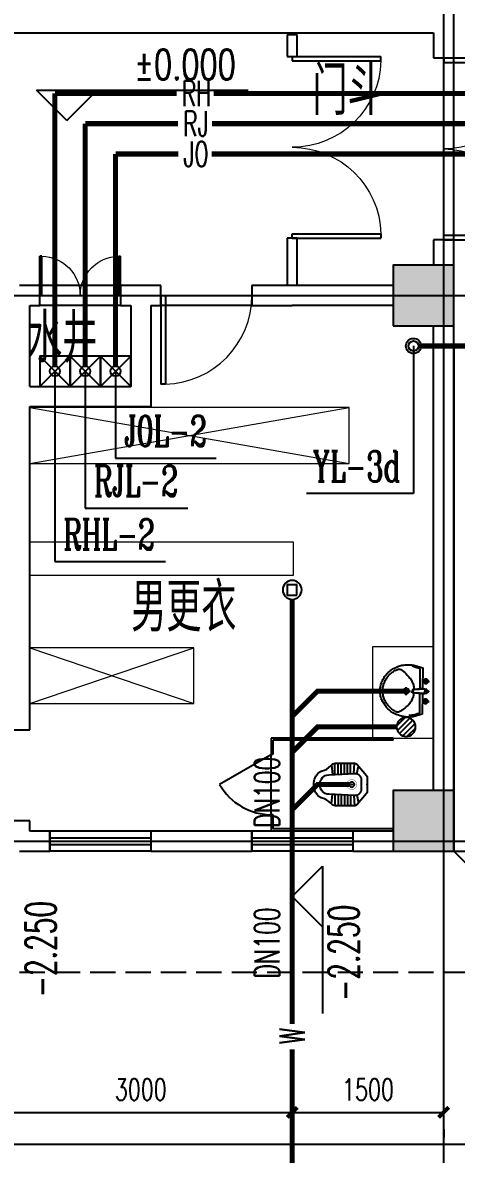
# Model space of a CAD drawing. Extents: x 817814 to 953178, y -139555 to 106956.
# Drawn here: x 908123 to 912418, y 39009 to 50209 of the extents above; entities that cross this region are included whole.
import ezdxf

# ---------------------------------------------------------------- set-up
doc = ezdxf.new("R2010")
doc.units = 0
doc.header["$LTSCALE"] = 1000
doc.header["$MEASUREMENT"] = 0
doc.linetypes.add('__DASH', pattern=[0.35, 0.25, -0.1])
doc.linetypes.add('DASH', pattern=[0.35, 0.25, -0.1])
for name, color, linetype, lineweight in [('15101', 5, 'Continuous', 18), ('E3-家具', 8, 'Continuous', 5), ('P-DOMS-PIPE', 2, 'DASH', 50), ('P-HOWS-PIPE', 5, 'Continuous', 50), ('P-HOWS-RPIP', 231, 'Continuous', 50), ('P-RAIN-PIPE', 4, 'Continuous', 50)]:
    doc.layers.add(name, color=color, linetype=linetype, lineweight=lineweight)
for name, color, linetype in [('A-Roof-Drng', 8, 'Continuous'), ('COLUMN', 2, 'Continuous'), ('DIM_ELEV', 3, 'Continuous'), ('DIM_市政自来水', 7, 'Continuous'), ('DOOR_FIRE', 4, 'Continuous'), ('DOTE', 8, 'Continuous'), ('E2-楼梯、坡道', 5, 'Continuous'), ('P-ANNO-DIMS', 4, 'Continuous'), ('P-ANNO-LEVL', 3, 'Continuous'), ('P-DOMS-EQPM', 155, 'Continuous'), ('P-DOMS-IDEN', 4, 'Continuous'), ('P-FLDR', 7, 'Continuous'), ('P-HOWS-IDEN', 160, 'Continuous'), ('P-HOWS-RIDE', 231, 'Continuous'), ('P-HOWS-RVPI', 160, 'Continuous'), ('P-HOWS-VPIP', 231, 'Continuous'), ('P-RAIN-IDEN', 171, 'Continuous'), ('P-RAIN-VPIP', 7, 'Continuous'), ('PIPE-市政自来水', 87, 'Continuous'), ('PUB_HATCH', 8, 'Continuous'), ('PUB_TEXT', 7, 'Continuous'), ('TEXT_市政自来水', 7, 'Continuous'), ('VPIPE-市政自来水', 7, 'Continuous'), ('WALL', 2, 'Continuous'), ('WALL-MOVE', 6, 'Continuous'), ('WINDOW', 4, 'Continuous'), ('家具', 8, 'Continuous'), ('散水', 151, '__DASH')]:
    doc.layers.add(name, color=color, linetype=linetype)
doc.layers.add('定位矩形', color=6, linetype='Continuous', plot=False)
doc.layers.add('建筑底图', color=6, linetype='Continuous', plot=False)
doc.styles.add('_TCH_DIM', font='SIMPLEX', dxfattribs={"bigfont": 'GBCBIG'})
doc.styles.add('_TCH_DIM_T3', font='SIMPLEX', dxfattribs={"width": 0.705882, "bigfont": 'GBCBIG'})
doc.styles.add('_TWT_DIM_ELE', font='SIMPLEX', dxfattribs={"width": 0.8, "height": 2.5, "bigfont": 'HZTXT'})
doc.styles.add('_TWT_PIPEDN', font='simplex.shx', dxfattribs={"width": 0.8, "height": 3.5, "bigfont": 'gbcbig.shx'})
doc.styles.add('_TWT_PIPETEXT', font='SIMPLEX', dxfattribs={"width": 0.8, "height": 2.5, "bigfont": 'HZTXT'})
doc.styles.add('_TWT_SERIAL', font='COMPLEX', dxfattribs={"width": 0.8, "height": 3, "bigfont": 'HZTXT'})
doc.styles.get("Standard").update_dxf_attribs({"font": 'GBENOR', "bigfont": 'GBCBIG'})
doc.dimstyles.new('_TWT_ARCH&&100', dxfattribs={"dimtxt": 212.5, "dimasz": 100, "dimexe": 250, "dimexo": 300, "dimgap": 118.75, "dimtad": 1, "dimdec": 0, "dimzin": 0, "dimdsep": 46, "dimtxsty": '_TCH_DIM_T3', "dimblk": 'ARCHTICK', "dimcen": 0.09, "dimclrt": 7, "dimazin": 2, "dimtfac": 1, "dimtdec": 0, "dimtix": 1, "dimtmove": 2, "dimatfit": 3, "dimfxl": 1, "dimtolj": 1, "dimtzin": 0, "dimarcsym": 0})

# ---------------------------------------------------------------- blocks, each defined once
blk = doc.blocks.new('$DorLib2D$00000228')
at = {"color": 0}
blk.add_line((0.5, 0), (0, 0.866), dxfattribs=at)
blk.add_arc((0.5, 0), 1, 120, 180, dxfattribs=at)
blk = doc.blocks.new('$lvtry$00000204')
at = {"color": 0}
for p, q in [((-106, -103, 0), (-182, -88, 0)), ((48, -60, 0), (-48, -60, 0)), ((106, -103, 0), (182, -88, 0)), ((-109, -134, 0), (-210, -128, 0)), ((-107, -166, 0), (-210, -166, 0)), ((-106, -197, 0), (-210, -197, 0)), ((-109, -124, 0), (-97, -382, 0)), ((97, -382, 0), (109, -124, 0)), ((106, -197, 0), (210, -197, 0)), ((107, -166, 0), (210, -166, 0)), ((109, -134, 0), (210, -128, 0)), ((-104, -227, 0), (-210, -227, 0)), ((-103, -258, 0), (-210, -258, 0)), ((-101, -289, 0), (-210, -289, 0)), ((-100, -320, 0), (-210, -320, 0)), ((100, -320, 0), (210, -320, 0)), ((101, -289, 0), (210, -289, 0)), ((103, -258, 0), (210, -258, 0)), ((104, -227, 0), (210, -227, 0)), ((-191, -354, 0), (-99, -345, 0)), ((191, -354, 0), (99, -345, 0)), ((-4, -470, 0), (4, -470, 0))]:
    blk.add_line(p, q, dxfattribs=at)
at = {"color": 0, "elevation": 0}
blk.add_lwpolyline([(184, -360, -0.046574), (191, -354, 0.248797), (210, -318), (210, -128, 0.218491), (198, -101), (90, -9, 0.179479), (67, 0), (-67, 0, 0.179479), (-90, -9), (-198, -101, 0.218491), (-210, -128), (-210, -318, 0.248797), (-191, -354, -0.046574), (-184, -360, -0.139709), (-135, -448, 0.12003), (-120, -477, 0.218108), (-4, -530), (4, -530, 0.218108), (120, -477, 0.12003), (135, -448, -0.139709)], format="xyb", close=True, dxfattribs=at)
at = {"color": 0, "const_width": 3, "elevation": 0}
blk.add_lwpolyline([(49, -153, 1), (-49, -153, 1)], format="xyb", close=True, dxfattribs=at)
at = {"color": 0}
for centre, radius, start, end in [((-48, -121, 0), 61, 90, 182.693), ((48, -121, 0), 61, 357.307, 90), ((-4, -377, 0), 92.8, 182.693, 270), ((4, -377, 0), 92.8, 270, 357.307)]:
    blk.add_arc(centre, radius, start, end, dxfattribs=at)
for p in [(0, 0), (0, -153, 0)]:
    blk.add_point(p, dxfattribs=at)
blk = doc.blocks.new('a es')
at = {"layer": '家具'}
for p, q in [((133985, -20934), (133985, -21094)), ((135195, -20934), (133985, -20934)), ((135195, -20954), (135195, -20934)), ((134005, -21094), (134005, -20954)), ((135195, -20954), (134005, -20954)), ((133985, -21094), (134005, -21094)), ((133985, -21694), (133985, -21094)), ((134005, -21694), (133985, -21694)), ((133985, -21694), (133985, -21854)), ((134005, -21834), (134005, -21694)), ((135195, -21834), (134005, -21834)), ((135195, -21854), (135195, -21834)), ((135195, -21854), (133985, -21854))]:
    blk.add_line(p, q, dxfattribs=at)
at = {"layer": '家具', "xscale": 600, "yscale": 600, "zscale": 20, "rotation": 90}
blk.add_blockref('$DorLib2D$00000228', (133995, -21394), dxfattribs=at)
at = {"layer": '家具', "yscale": -1, "rotation": 90}
blk.add_blockref('$lvtry$00000204', (134938, -21394, 0), dxfattribs=at)
blk = doc.blocks.new('zhuzi')
at = {"layer": '15101'}
h = blk.add_hatch(color=256, dxfattribs=at)
h.dxf.hatch_style = 1
h.paths.add_polyline_path([(50957, 5262), (51657, 5262), (51657, 5962), (50957, 5962)])
h.paths.add_polyline_path([(42757, 5162), (43557, 5162), (43557, 5962), (42757, 5962)])
h.paths.add_polyline_path([(34407, 5262), (35107, 5262), (35107, 5962), (34407, 5962)])
h.paths.add_polyline_path([(26007, 5262), (26707, 5262), (26707, 5962), (26007, 5962)])
h.paths.add_polyline_path([(17857, 5162), (18657, 5162), (18657, 5962), (17857, 5962)])
h.paths.add_polyline_path([(59457, 2362), (60057, 2362), (60057, 2962), (59457, 2962)])
h.paths.add_polyline_path([(51057, 2362), (51657, 2362), (51657, 2962), (51057, 2962)])
h.paths.add_polyline_path([(17857, 2362), (18457, 2362), (18457, 2962), (17857, 2962)])
h.paths.add_polyline_path([(9457, 2362), (10057, 2362), (10057, 2962), (9457, 2962)])
h.paths.add_polyline_path([(59457, -2838), (60057, -2838), (60057, -2238), (59457, -2238)])
h.paths.add_polyline_path([(50957, -2888), (51657, -2888), (51657, -2188), (50957, -2188)])
h.paths.add_polyline_path([(42757, -2938), (43557, -2938), (43557, -2138), (42757, -2138)])
h.paths.add_polyline_path([(17857, -2938), (18657, -2938), (18657, -2138), (17857, -2138)])
h.paths.add_polyline_path([(9457, -2838), (10057, -2838), (10057, -2238), (9457, -2238)])
h.paths.add_polyline_path([(59457, -11238), (60057, -11238), (60057, -10638), (59457, -10638)])
h.paths.add_polyline_path([(50957, -11288), (51657, -11288), (51657, -10588), (50957, -10588)])
h.paths.add_polyline_path([(42757, -11338), (43557, -11338), (43557, -10538), (42757, -10538)])
h.paths.add_polyline_path([(17857, -11338), (18657, -11338), (18657, -10538), (17857, -10538)])
h.paths.add_polyline_path([(9457, -11238), (10057, -11238), (10057, -10638), (9457, -10638)])
h.paths.add_polyline_path([(5257, -11238), (5857, -11238), (5857, -10638), (5257, -10638)])
h.paths.add_polyline_path([(59457, -19638), (60057, -19638), (60057, -19038), (59457, -19038)])
h.paths.add_polyline_path([(50957, -19688), (51657, -19688), (51657, -18988), (50957, -18988)])
h.paths.add_polyline_path([(42757, -19738), (43557, -19738), (43557, -18938), (42757, -18938)])
h.paths.add_polyline_path([(17857, -19738), (18657, -19738), (18657, -18938), (17857, -18938)])
h.paths.add_polyline_path([(9457, -19638), (10057, -19638), (10057, -19038), (9457, -19038)])
h.paths.add_polyline_path([(5257, -19638), (5857, -19638), (5857, -19038), (5257, -19038)])
h.paths.add_polyline_path([(59457, -28038), (60057, -28038), (60057, -27438), (59457, -27438)])
h.paths.add_polyline_path([(50957, -28088), (51657, -28088), (51657, -27388), (50957, -27388)])
h.paths.add_polyline_path([(42757, -28138), (43557, -28138), (43557, -27338), (42757, -27338)])
h.paths.add_polyline_path([(17857, -28138), (18657, -28138), (18657, -27338), (17857, -27338)])
h.paths.add_polyline_path([(9457, -28038), (10057, -28038), (10057, -27438), (9457, -27438)])
h.paths.add_polyline_path([(5257, -28038), (5857, -28038), (5857, -27438), (5257, -27438)])
h.paths.add_polyline_path([(59457, -36438), (60057, -36438), (60057, -35838), (59457, -35838)])
h.paths.add_polyline_path([(50957, -36488), (51657, -36488), (51657, -35788), (50957, -35788)])
h.paths.add_polyline_path([(42757, -36538), (43557, -36538), (43557, -35738), (42757, -35738)])
h.paths.add_polyline_path([(17857, -36538), (18657, -36538), (18657, -35738), (17857, -35738)])
h.paths.add_polyline_path([(9457, -36438), (10057, -36438), (10057, -35838), (9457, -35838)])
h.paths.add_polyline_path([(5257, -36438), (5857, -36438), (5857, -35838), (5257, -35838)])
h.paths.add_polyline_path([(59457, -44838), (60057, -44838), (60057, -44238), (59457, -44238)])
h.paths.add_polyline_path([(50957, -44888), (51657, -44888), (51657, -44188), (50957, -44188)])
h.paths.add_polyline_path([(42757, -44938), (43557, -44938), (43557, -44138), (42757, -44138)])
h.paths.add_polyline_path([(17857, -44938), (18657, -44938), (18657, -44138), (17857, -44138)])
h.paths.add_polyline_path([(9457, -44838), (10057, -44838), (10057, -44238), (9457, -44238)])
h.paths.add_polyline_path([(59457, -50038), (60057, -50038), (60057, -49438), (59457, -49438)])
h.paths.add_polyline_path([(51057, -50038), (51657, -50038), (51657, -49438), (51057, -49438)])
h.paths.add_polyline_path([(17857, -50038), (18457, -50038), (18457, -49438), (17857, -49438)])
h.paths.add_polyline_path([(9457, -50038), (10057, -50038), (10057, -49438), (9457, -49438)])
h.paths.add_polyline_path([(50957, -53038), (51657, -53038), (51657, -52338), (50957, -52338)])
h.paths.add_polyline_path([(42757, -53038), (43557, -53038), (43557, -52238), (42757, -52238)])
h.paths.add_polyline_path([(34407, -53038), (35107, -53038), (35107, -52338), (34407, -52338)])
h.paths.add_polyline_path([(26007, -53038), (26707, -53038), (26707, -52338), (26007, -52338)])
h.paths.add_polyline_path([(17857, -53038), (18657, -53038), (18657, -52238), (17857, -52238)])
at = {"layer": '15101', "linetype": 'Continuous'}
for points in [[(59457, -44838), (60057, -44838), (60057, -44238), (59457, -44238)], [(59457, -50038), (60057, -50038), (60057, -49438), (59457, -49438)]]:
    blk.add_lwpolyline(points, close=True, dxfattribs=at)
blk = doc.blocks.new('_FZH')
blk.add_lwpolyline([(-0.5, -0.5), (0.5, -0.5), (0.5, 0.5), (-0.5, 0.5)], close=True)
at = {"layer": 'PUB_HATCH'}
blk.add_solid([(-0.5, -0.5), (0.5, -0.5), (-0.5, 0.5), (0.5, 0.5)], dxfattribs=at)
blk = doc.blocks.new('$DorLib2D$00000002')
for p, q in [((-0.5, 0), (-0.5, 0.4875)), ((-0.475, 0.4875), (-0.5, 0.4875)), ((-0.475, 0), (-0.475, 0.4875)), ((0.475, 0), (0.475, 0.4875)), ((0.475, 0.4875), (0.5, 0.4875)), ((0.5, 0), (0.5, 0.4875)), ((-0.5, 0), (-0.475, 0)), ((0.5, 0), (0.475, 0))]:
    blk.add_line(p, q)
at = {"lineweight": 13}
for centre, start, end in [((-0.4875, 0), 0, 88.53072), ((0.4875, 0), 91.46928, 180)]:
    blk.add_arc(centre, 0.4875, start, end, dxfattribs=at)
blk = doc.blocks.new('$TCHSYS$WIN2D')
for p, q in [((-0.5, 0.5), (0.5, 0.5)), ((-0.5, 0.5), (-0.5, -0.5)), ((0.5, 0.5), (0.5, -0.5)), ((0.5, 0.167), (-0.5, 0.167)), ((0.5, -0.167), (-0.5, -0.167)), ((-0.5, -0.5), (0.5, -0.5))]:
    blk.add_line(p, q)
blk = doc.blocks.new('$lvtry$00000192')
for p, q in [((-108, -66, 0), (-109, 3, 0)), ((111, -66, 0), (110, 4, 0)), ((-236, -86, 0), (-246, -114, 0)), ((-234, -86, 0), (-26, -86, 0)), ((-143, -32, 0), (-74, -31, 0)), ((-29, -62, 0), (-28, -68, 0)), ((-28, -68, 0), (-17, -160, 0)), ((-23, -21, 0), (-17, -160, 0)), ((-22, -40, 0), (1, -40, 0)), ((23, -40, 0), (1, -40, 0)), ((25, -22, 0), (15, -161, 0)), ((30, -62, 0), (15, -161, 0)), ((26, -86, 0), (244, -86, 0)), ((76, -31, 0), (145, -31, 0)), ((244, -86, 0), (272, -164, 0)), ((244, -86, 0), (264, -140, 0)), ((-256, -140, 0), (-264, -185, 0)), ((-264, -185, 0), (-264, -190, 0)), ((-256, -140, 0), (-246, -114, 0)), ((-17, -151, 0), (-1, -151, 0)), ((-17, -160, 0), (-1, -160, 0)), ((16, -151, 0), (-1, -151, 0)), ((15, -161, 0), (-1, -160, 0)), ((1, -263, 0), (0, -177, 0)), ((-42, -220, 0), (44, -219, 0))]:
    blk.add_line(p, q)
at = {"elevation": 0}
blk.add_lwpolyline([(-29, -62), (-249, -62), (-276, -148, 0.044851), (-281, -206, 0.06689), (-276, -244, 0.023023), (-257, -305, 0.044853), (-243, -334, 0.043799), (-214, -374, 0.044001), (-179, -408, 0.042834), (-139, -435, 0.043018), (-94, -456, 0.042273), (-46, -468, 0.042347), (3, -472, 0.04234), (52, -468, 0.042268), (100, -456, 0.043003), (145, -436, 0.042821), (186, -409, 0.043985), (221, -375, 0.043782), (250, -335, 0.044843), (274, -286, 0.059205), (284, -246, 0.030672), (287, -189, 0.04375), (284, -150), (284, -150), (284, -148), (256, -62), (30, -62), (30, -59), (25, -22), (1, -21), (-23, -21), (-29, -58)], format="xyb", close=True, dxfattribs=at)
for centre, radius in [((-108, -32, 0), 23.8), ((-108, -32, 0), 14.2), ((110, -31, 0), 23.8), ((110, -31, 0), 14.2), ((1, -220, 0), 28.5), ((1, -220, 0), 19)]:
    blk.add_circle(centre, radius)
for centre, radius, start, end in [((0, -10, 0), 6.83, 79.8328, 278.7823), ((2, -10, 0), 6.83, 259.8328, 98.7823), ((186, -586, 0), 514, 131.4907, 137.4608), ((-23, -350, 0), 199, 122.0285, 131.4907), ((-5, -378, 0), 232, 111.757, 122.0285), ((8, -413, 0), 269, 102.1867, 111.757), ((-38, -199, 0), 51, 92.3066, 102.1867), ((-31, -377, 0), 229, 87.3151, 92.3066), ((42, -362, 0), 216, 92.3066, 95.9177), ((35, -183, 0), 37.4, 84.4115, 92.3066), ((19, -341, 0), 196, 72.8891, 84.4115), ((-5, -420, 0), 279, 63.1741, 72.8891), ((42, -328, 0), 175, 53.2408, 63.1741), ((-199, -650, 0), 577, 47.667, 53.2408), ((-208, -295, 0), 22, 149.5466, 185.8883), ((-197, -294, 0), 33.4, 185.8883, 200.4186), ((-121, -266, 0), 114, 200.4186, 208.9861), ((7, -422, 0), 271, 137.4608, 149.5466), ((-48, -226, 0), 198, 208.9861, 220.7228), ((6, -425, 0), 273, 33.1938, 47.667), ((31, -208, 0), 228, 318.9572, 329.6928), ((131, -266, 0), 112, 329.6928, 339.2553), ((211, -291, 0), 27.9, 352.9103, 33.1938), ((189, -288, 0), 49.9, 339.2553, 352.9103), ((9, -177, 0), 272, 220.7228, 230.792), ((2, -185, 0), 262, 230.792, 240.6116), ((2, -186, 0), 261, 240.6116, 250.459), ((4, -179, 0), 268, 250.459, 260.1468), ((4, -179, 0), 268, 279.544, 289.2308), ((6, -186, 0), 261, 289.2308, 299.0751), ((5, -185, 0), 262, 299.0751, 308.8916), ((6, -186, 0), 261, 308.8916, 318.9572), ((4, -180, 0), 267, 260.1468, 269.8461), ((4, -180, 0), 267, 269.8461, 279.544)]:
    blk.add_arc(centre, radius, start, end)
for p in [(1, -40, 0), (1, -220, 0)]:
    blk.add_point(p)
blk = doc.blocks.new('$DorLib2D$00000001')
for p, q in [((0.45, 0.975), (0.5, 0.975)), ((0.45, 0), (0.45, 0.975)), ((0.5, 0), (0.5, 0.975)), ((0.5, 0), (0.45, 0))]:
    blk.add_line(p, q)
at = {"lineweight": 13}
blk.add_arc((0.475, 0), 0.975, 91.4693, 180, dxfattribs=at)
blk = doc.blocks.new('xdzcdxcvf')
at = {"layer": 'A-Roof-Drng'}
blk.add_circle((572321.4, 62937.7), 75, dxfattribs=at)
at = {"layer": 'DIM_ELEV'}
for p, q in [((568890.2, 65168.8), (568590.2, 65468.8)), ((568590.2, 65468.8), (570684.6, 65468.8)), ((568890.2, 65168.8), (569190.2, 65468.8))]:
    blk.add_line(p, q, dxfattribs=at)
at = {"layer": 'DOOR_FIRE'}
for p, q in [((569421.4, 63537.7), (568621.4, 63537.7)), ((569421.4, 63337.7), (568621.4, 63337.7))]:
    blk.add_line(p, q, dxfattribs=at)
at = {"layer": 'DOTE'}
for p, q in [((572621.4, 52467.1), (572621.4, 117010.8)), ((512626.4, 63437.7), (579032.5, 63437.7)), ((512626.4, 58037.7), (579032.5, 58037.7)), ((512626.4, 55037.7), (579032.5, 55037.7))]:
    blk.add_line(p, q, dxfattribs=at)
at = {"layer": 'E2-楼梯、坡道'}
blk.add_lwpolyline([(572721.4, 66837.7), (574721.4, 66837.7), (574721.4, 62937.7), (572721.4, 62937.7)], close=True, dxfattribs=at)
blk.add_lwpolyline([(572721.4, 62937.7), (572721.4, 57937.6), (575321.4, 57937.6), (575321.4, 59437.7)], dxfattribs=at)
at = {"layer": 'E3-家具'}
for p, q in [((568521.4, 61776.1), (571686.2, 62329.3)), ((568521.4, 62329.3), (571686.2, 61776.1)), ((568521.4, 59398.8), (570147.2, 59951.9)), ((568521.4, 59951.9), (570147.2, 59398.8))]:
    blk.add_line(p, q, dxfattribs=at)
for points in [[(568521.4, 61776.1), (571686.2, 61776.1), (571686.2, 62329.3), (568521.4, 62329.3)], [(568521.4, 60669.8), (571134.9, 60669.8), (571134.9, 60997.2), (568521.4, 60997.2)], [(568521.4, 59398.8), (570147.2, 59398.8), (570147.2, 59951.9), (568521.4, 59951.9)], [(571916.4, 59057.7), (572521.4, 59057.7), (572521.4, 59961.9), (571916.4, 59961.9)]]:
    blk.add_lwpolyline(points, close=True, dxfattribs=at)
at = {"layer": 'WALL'}
for p, q in [((572721.4, 66137.7), (572721.4, 68137.7)), ((572721.4, 65787.7), (572721.4, 66137.7)), ((567871.1, 66037.7), (572521.4, 66037.7)), ((572521.4, 66037.7), (572521.4, 65787.7)), ((572521.4, 65787.7), (572721.4, 65787.7)), ((572721.4, 63987.7), (572521.4, 63987.7)), ((572521.4, 63987.7), (572521.4, 63737.7)), ((572721.4, 63737.7), (572721.4, 63987.7)), ((568621.4, 63537.7), (568421.4, 63537.7)), ((568621.4, 63337.7), (568621.4, 63537.7)), ((569621.4, 63537.7), (569421.4, 63537.7)), ((569421.4, 63537.7), (569421.4, 63337.7)), ((569821.4, 63537.7), (569621.4, 63537.7)), ((569821.4, 63337.7), (569821.4, 63537.7)), ((571121.4, 63537.7), (570721.4, 63537.7)), ((570721.4, 63537.7), (570721.4, 63337.7)), ((572121.4, 63537.7), (571121.4, 63537.7)), ((568521.4, 63337.7), (568621.4, 63337.7)), ((568521.4, 62537.7), (568521.4, 63337.7)), ((569421.4, 63337.7), (569521.4, 63337.7)), ((569521.4, 63337.7), (569521.4, 62537.7)), ((569721.4, 63337.7), (569721.4, 62337.7)), ((569721.4, 63337.7), (569821.4, 63337.7)), ((570721.4, 63337.7), (571121.4, 63337.7)), ((572121.4, 63337.7), (571121.4, 63337.7)), ((572521.4, 58537.7), (572521.4, 63137.7)), ((572721.4, 58537.7), (572721.4, 63137.7)), ((568521.4, 62537.7), (569521.4, 62537.7)), ((568521.4, 59137.7), (568521.4, 62337.7)), ((568521.4, 62337.7), (569721.4, 62337.7)), ((568321.4, 59137.7), (568521.4, 59137.7)), ((568521.4, 58237.7), (568321.4, 58237.7)), ((568521.4, 58137.7), (568521.4, 58237.7)), ((568721.4, 58137.7), (568521.4, 58137.7)), ((568721.4, 57937.7), (568721.4, 58137.7)), ((570721.4, 58137.7), (569721.4, 58137.7)), ((569721.4, 58137.7), (569721.4, 57937.7)), ((570721.4, 57937.7), (570721.4, 58137.7)), ((572121.4, 58137.7), (571721.4, 58137.7)), ((571721.4, 58137.7), (571721.4, 57937.7)), ((568421.4, 57937.7), (568721.4, 57937.7)), ((569721.4, 57937.7), (570721.4, 57937.7)), ((571721.4, 57937.7), (572121.4, 57937.7))]:
    blk.add_line(p, q, dxfattribs=at)
at = {"layer": 'WALL-MOVE'}
for p, q in [((571071.4, 66017.7), (571071.4, 65803.6)), ((571171.4, 66017.7), (571071.4, 66017.7)), ((571171.4, 65803.6), (571171.4, 66017.7)), ((571071.4, 65803.6), (571171.4, 65803.6)), ((571171.4, 64003.6), (571071.4, 64003.6)), ((571071.4, 64003.6), (571071.4, 63537.7)), ((571171.4, 63537.7), (571171.4, 64003.6))]:
    blk.add_line(p, q, dxfattribs=at)
at = {"layer": 'WINDOW'}
blk.add_line((570721.4, 63337.7), (569821.4, 63337.7), dxfattribs=at)
at = {"layer": '散水'}
blk.add_line((572721.4, 57937.6), (573921.4, 56737.6), dxfattribs=at)
blk.add_lwpolyline([(573921.4, 57937.6), (573921.4, 56737.6), (565521.4, 56737.6), (565521.4, 53737.6), (529321.4, 53737.6), (529321.4, 56737.6), (520921.4, 56737.6), (520921.4, 70337.6), (516721.4, 70337.6), (516721.4, 77087.7)], dxfattribs=at)
blk.add_blockref('zhuzi', (512664.2, 107975.3))
at = {"layer": 'COLUMN', "xscale": 600, "yscale": 600, "zscale": 600}
for p in [(572421.4, 63437.7), (572421.4, 58237.7)]:
    blk.add_blockref('_FZH', p, dxfattribs=at)
at = {"layer": 'DOOR_FIRE', "xscale": -800, "yscale": 800, "zscale": 200}
blk.add_blockref('$DorLib2D$00000002', (569021.4, 63437.7), dxfattribs=at)
at = {"layer": 'WINDOW'}
for name, p, xscale, yscale, zscale, rotation in [('$DorLib2D$00000002', (571121.4, 64903.6), -1800, 1800, 1800, 270), ('$DorLib2D$00000002', (572621.4, 64887.7), -1800, 1800, 1800, 270), ('$DorLib2D$00000001', (570271.4, 63437.7), 900, 900, 900, 180)]:
    blk.add_blockref(name, p, dxfattribs=dict(at, xscale=xscale, yscale=yscale, zscale=zscale, rotation=rotation))
at = {"layer": 'WINDOW', "xscale": -1000, "yscale": 200, "zscale": -1000}
for p in [(569221.4, 58037.7), (571221.4, 58037.7)]:
    blk.add_blockref('$TCHSYS$WIN2D', p, dxfattribs=at)
at = {"layer": '家具', "xscale": -0.910714285714291, "yscale": 1.023255813953496, "rotation": 269.1944214061739}
blk.add_blockref('$lvtry$00000192', (572474, 59518.3, 0), dxfattribs=at)
at = {"layer": '家具'}
blk.add_blockref('a es', (436926.1, 79991.7), dxfattribs=at)
at = {"layer": 'PUB_TEXT', "style": '_TCH_DIM', "width": 0.705882}
blk.add_text('%%P0.000', height=297.5, dxfattribs=at).set_placement((569554.6, 65573.8))
at = {"layer": 'PUB_TEXT'}
for s, p in [('门斗', (571321.4, 65224)), ('水井', (568497.2, 62774.8)), ('男更衣', (569526.9, 60111.7))]:
    blk.add_text(s, height=482.27, dxfattribs=at).set_placement(p)
blk = doc.blocks.new('_ArchTick')
at = {"color": 0, "linetype": 'ByBlock', "const_width": 0.4}
blk.add_lwpolyline([(-0.5, -0.5), (0.5, 0.5)], dxfattribs=at)
blk = doc.blocks.new('*D461')
at = {"layer": 'Defpoints', "color": 0, "transparency": 16777216}
for p in [(907793, 39558), (910793, 39558), (910793, 39425)]:
    blk.add_point(p, dxfattribs=at)
at = {"layer": 'P-ANNO-DIMS', "color": 0, "lineweight": -2, "transparency": 16777216}
for p, q in [((907793, 39425), (910793, 39425)), ((907793, 39258), (907793, 39175)), ((910793, 39258), (910793, 39175))]:
    blk.add_line(p, q, dxfattribs=at)
at = {"layer": 'P-ANNO-DIMS', "color": 0, "lineweight": -2, "transparency": 16777216, "xscale": 100, "yscale": 100, "zscale": 100, "rotation": 180}
blk.add_blockref('_ArchTick', (907793, 39425), dxfattribs=at)
at = {"layer": 'P-ANNO-DIMS', "color": 0, "lineweight": -2, "transparency": 16777216, "xscale": 100, "yscale": 100, "zscale": 100}
blk.add_blockref('_ArchTick', (910793, 39425), dxfattribs=at)
at = {"layer": 'P-ANNO-DIMS', "color": 7, "transparency": 16777216, "insert": (909293, 39650), "char_height": 212.5, "attachment_point": 5, "style": '_TCH_DIM_T3'}
blk.add_mtext('\\A1;3000', dxfattribs=at)
blk = doc.blocks.new('*D462')
at = {"layer": 'Defpoints', "color": 0, "transparency": 16777216}
for p in [(910793, 39558), (912293, 39558), (912293, 39425)]:
    blk.add_point(p, dxfattribs=at)
at = {"layer": 'P-ANNO-DIMS', "color": 0, "lineweight": -2, "transparency": 16777216}
for p, q in [((910793, 39425), (912293, 39425)), ((910793, 39258), (910793, 39175)), ((912293, 39258), (912293, 39175))]:
    blk.add_line(p, q, dxfattribs=at)
at = {"layer": 'P-ANNO-DIMS', "color": 0, "lineweight": -2, "transparency": 16777216, "xscale": 100, "yscale": 100, "zscale": 100, "rotation": 180}
blk.add_blockref('_ArchTick', (910793, 39425), dxfattribs=at)
at = {"layer": 'P-ANNO-DIMS', "color": 0, "lineweight": -2, "transparency": 16777216, "xscale": 100, "yscale": 100, "zscale": 100}
blk.add_blockref('_ArchTick', (912293, 39425), dxfattribs=at)
at = {"layer": 'P-ANNO-DIMS', "color": 7, "transparency": 16777216, "insert": (911543, 39650), "char_height": 212.5, "attachment_point": 5, "style": '_TCH_DIM_T3'}
blk.add_mtext('\\A1;1500', dxfattribs=at)
blk = doc.blocks.new('$TwtSys$00000147')
blk.add_circle((0, 0, 0), 25)
blk = doc.blocks.new('$TwtSys$00000136')
at = {"elevation": 0}
blk.add_lwpolyline([(-51, 45), (51, 45), (51, -49), (-51, -49)], close=True, dxfattribs=at)
blk.add_circle((0, 0, 0), 93.8)
blk = doc.blocks.new('$TwtSys$00000141')
for p, q in [((-94, 8), (-10, 92)), ((-94, 8), (-10, 92)), ((-87, -35), (35, 87)), ((-87, -35), (35, 87)), ((-66, -66), (66, 66)), ((-66, -66), (66, 66)), ((-32, -87), (88, 33)), ((-32, -87), (88, 33)), ((11, -92), (92, -11)), ((11, -92), (92, -11))]:
    blk.add_line(p, q)
blk.add_circle((0, 0), 94)
blk.add_circle((0, 0), 94)

msp = doc.modelspace()

# ---------------------------------------------------------------- hatches: boundary and pattern name
at = {"layer": 'P-DOMS-PIPE'}
for points in [[(911043.4, 43593.9), (911025.7, 43611.6), (911033, 43618.9)], [(911043.4, 43593.9), (911043.4, 43618.9), (911033, 43618.9)], [(911043.4, 43239.4), (911025.7, 43257.1), (911033, 43264.4)], [(911043.4, 43239.4), (911043.4, 43264.4), (911033, 43264.4)], [(911043.4, 42669.2), (911025.7, 42686.9), (911033, 42694.2)], [(911043.4, 42669.2), (911043.4, 42694.2), (911033, 42694.2)]]:
    msp.add_hatch(color=256, dxfattribs=at).paths.add_polyline_path(points)

# ---------------------------------------------------------------- linework, layer by layer
at = {"layer": 'DIM_市政自来水'}
for p, q in [((909043.4, 46759.2), (909043.4, 45898.3)), ((909043.4, 45898.3), (910041.2, 45898.3))]:
    msp.add_line(p, q, dxfattribs=at)
at = {"layer": 'P-ANNO-LEVL'}
for p, q in [((910793.4, 41560), (911093.4, 41860)), ((911093.4, 41860), (911093.4, 40403.4)), ((910793.4, 41560), (911093.4, 41260))]:
    msp.add_line(p, q, dxfattribs=at)
at = {"layer": 'P-DOMS-PIPE', "const_width": 50}
for points in [[(910793.4, 44501.8), (910793.4, 43343.9)], [(911043.4, 43593.9), (910793.4, 43343.9)], [(911043.4, 43593.9), (911895.9, 43593.9)], [(910793.4, 43343.9), (910793.4, 42989.4)], [(911043.4, 43239.4), (910793.4, 42989.4)], [(911043.4, 43239.4), (911826.9, 43239.4)], [(910793.4, 42989.4), (910793.4, 42669.2)], [(910793.4, 42669.2), (910793.4, 42419.2)], [(911043.4, 42669.2), (910793.4, 42419.2)], [(911043.4, 42669.2), (911358.4, 42669.2)], [(910793.4, 42419.2), (910793.4, 40300.3)], [(910793.4, 40047.9), (910793.4, 38071.5)]]:
    msp.add_lwpolyline(points, dxfattribs=at)
at = {"layer": 'P-HOWS-IDEN'}
for p, q in [((908743.4, 46759.2), (908743.4, 45404.3)), ((908743.4, 45404.3), (909758.4, 45404.3))]:
    msp.add_line(p, q, dxfattribs=at)
at = {"layer": 'P-HOWS-PIPE', "const_width": 50}
for points in [[(908743.4, 46809.2), (908743.4, 49209.2)], [(908743.4, 49209.2), (909662.5, 49209.2)], [(909998.7, 49209.2), (912945.3, 49209.2)]]:
    msp.add_lwpolyline(points, dxfattribs=at)
at = {"layer": 'P-HOWS-RIDE'}
for p, q in [((908443.4, 46759.2), (908443.4, 44874.9)), ((908443.4, 44874.9), (909536.7, 44874.9))]:
    msp.add_line(p, q, dxfattribs=at)
at = {"layer": 'P-HOWS-RPIP', "const_width": 50}
for points in [[(908443.4, 46809.2), (908443.4, 49509.2)], [(908443.4, 49509.2), (909647.3, 49509.2)], [(910013.9, 49509.2), (912901.6, 49509.2)]]:
    msp.add_lwpolyline(points, dxfattribs=at)
at = {"layer": 'P-HOWS-RVPI'}
msp.add_circle((908443.4, 46759.2), 50, dxfattribs=at)
at = {"layer": 'P-HOWS-VPIP'}
msp.add_circle((908743.4, 46759.2), 50, dxfattribs=at)
at = {"layer": 'P-RAIN-IDEN'}
for p, q in [((911993.4, 47009.2), (911993.4, 45548.1)), ((911993.4, 45548.1), (910935.1, 45548.1))]:
    msp.add_line(p, q, dxfattribs=at)
at = {"layer": 'P-RAIN-PIPE', "const_width": 50}
msp.add_lwpolyline([(912043.4, 47009.2), (912732, 47009.2)], dxfattribs=at)
at = {"layer": 'P-RAIN-VPIP'}
msp.add_circle((911993.4, 47009.2), 50, dxfattribs=at)
at = {"layer": 'PIPE-市政自来水', "const_width": 50}
for points in [[(909043.4, 46809.2), (909043.4, 48909.2)], [(909666.3, 48909.2), (909043.4, 48909.2)], [(912895.6, 48909.2), (909994.9, 48909.2)]]:
    msp.add_lwpolyline(points, dxfattribs=at)
at = {"layer": 'VPIPE-市政自来水'}
msp.add_circle((909043.4, 46759.2), 50, dxfattribs=at)
at = {"layer": '定位矩形'}
for p, q in [((908293.4, 46609.2), (908593.4, 46909.2)), ((908293.4, 46909.2), (908593.4, 46609.2)), ((908593.4, 46609.2), (908893.4, 46909.2)), ((908593.4, 46909.2), (908893.4, 46609.2)), ((908893.4, 46609.2), (909193.4, 46909.2)), ((908893.4, 46909.2), (909193.4, 46609.2))]:
    msp.add_line(p, q, dxfattribs=at)
for points in [[(908293.4, 46609.2), (908593.4, 46609.2), (908593.4, 46909.2), (908293.4, 46909.2)], [(908593.4, 46609.2), (908893.4, 46609.2), (908893.4, 46909.2), (908593.4, 46909.2)], [(908893.4, 46609.2), (909193.4, 46609.2), (909193.4, 46909.2), (908893.4, 46909.2)]]:
    msp.add_lwpolyline(points, close=True, dxfattribs=at)

# ---------------------------------------------------------------- block references
at = {"layer": 'P-DOMS-EQPM', "yscale": -1, "rotation": 90}
msp.add_blockref('$TwtSys$00000136', (910793.4, 44595.6), dxfattribs=at)
at = {"layer": 'P-DOMS-EQPM', "yscale": -1}
for p in [(911920.9, 43593.9), (911383.4, 42669.2)]:
    msp.add_blockref('$TwtSys$00000147', p, dxfattribs=at)
at = {"layer": 'P-FLDR', "yscale": -1, "rotation": 269.9999999998888}
msp.add_blockref('$TwtSys$00000141', (911920.9, 43239.4), dxfattribs=at)
at = {"layer": '建筑底图'}
msp.add_blockref('xdzcdxcvf', (339672, -15928.4), dxfattribs=at)

# ---------------------------------------------------------------- texts
at = {"layer": 'DIM_市政自来水', "color": 7, "style": '_TWT_SERIAL', "width": 0.64}
msp.add_text('J0L-2', height=300, dxfattribs=at).set_placement((909130.9, 46018.3))
at = {"layer": 'P-ANNO-LEVL', "color": 7, "style": '_TWT_DIM_ELE', "width": 0.64}
for p in [(908453.4, 40562.1), (911453.4, 40524.3)]:
    msp.add_text('-2.250', height=300, rotation=90, dxfattribs=at).set_placement(p)
at = {"layer": 'P-DOMS-IDEN', "width": 0.64}
for s, style, p in [('DN100', '_TWT_PIPEDN', (910668.4, 42239.2)), ('DN100', '_TWT_PIPEDN', (910668.4, 40747.4)), ('W', '_TWT_PIPETEXT', (910918.4, 40097.9))]:
    msp.add_text(s, height=250, rotation=90, dxfattribs=dict(at, style=style)).set_placement(p)
at = {"layer": 'P-HOWS-IDEN', "style": '_TWT_PIPETEXT', "width": 0.64}
msp.add_text('RJ', height=250, dxfattribs=at).set_placement((909712.5, 49084.2))
at = {"layer": 'P-HOWS-IDEN', "color": 7, "style": '_TWT_SERIAL', "width": 0.64}
msp.add_text('RJL-2', height=300, dxfattribs=at).set_placement((908829.8, 45524.3))
at = {"layer": 'P-HOWS-RIDE', "style": '_TWT_PIPETEXT', "width": 0.64}
msp.add_text('RH', height=250, dxfattribs=at).set_placement((909697.3, 49384.2))
at = {"layer": 'P-HOWS-RIDE', "color": 7, "style": '_TWT_SERIAL', "width": 0.64}
msp.add_text('RHL-2', height=300, dxfattribs=at).set_placement((908525.8, 44994.9))
at = {"layer": 'P-RAIN-IDEN', "color": 7, "style": '_TWT_SERIAL', "width": 0.64}
msp.add_text('YL-3d', height=300, dxfattribs=at).set_placement((910995.1, 45668.1))
at = {"layer": 'TEXT_市政自来水', "style": '_TWT_PIPETEXT', "width": 0.64}
msp.add_text('J0', height=250, dxfattribs=at).set_placement((909716.3, 48784.2))

# ---------------------------------------------------------------- dimensions: what is measured, and where the dimension line sits
at = {"layer": 'P-ANNO-DIMS'}
for p1, p2, picture, middle in [((907793.4, 39558.4), (910793.4, 39558.4), '*D461', (909293.4, 39649.5)), ((910793.4, 39558.4), (912293.4, 39558.4), '*D462', (911543.4, 39649.5))]:
    dim = msp.add_aligned_dim(p1=p1, p2=p2, distance=-133.9, dimstyle='_TWT_ARCH&&100', dxfattribs=at)
    dim.commit()
    dim.dimension.update_dxf_attribs({"geometry": picture, "text_midpoint": middle})

doc.saveas('drawing.dxf')
